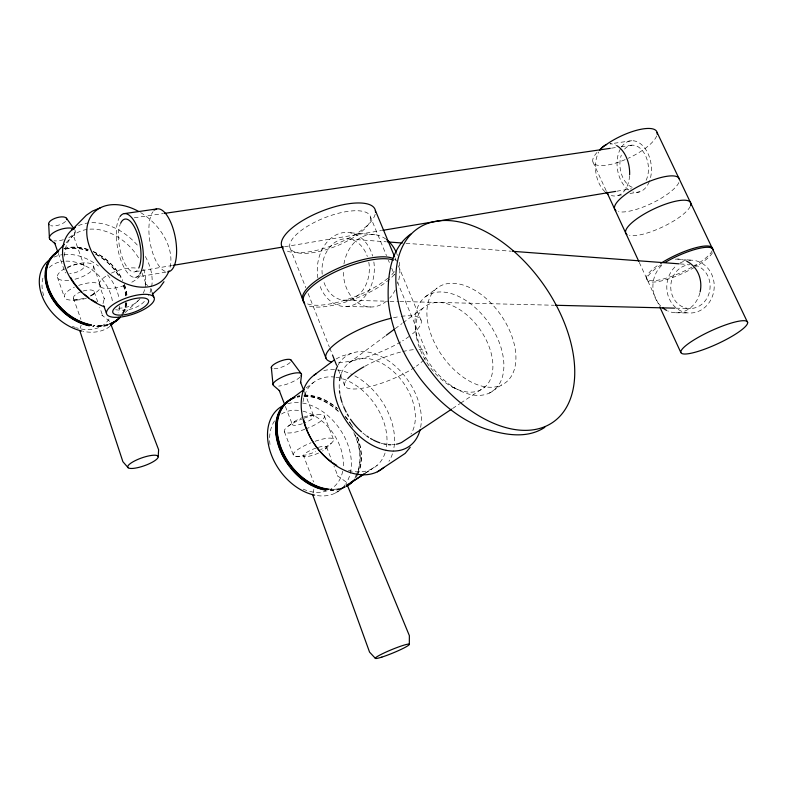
<?xml version="1.0" encoding="UTF-8"?>
<svg xmlns="http://www.w3.org/2000/svg" width="787" height="787" viewBox="0 0 787 787"><rect width="100%" height="100%" fill="white"/><g stroke="black" fill="none" stroke-linecap="round" stroke-linejoin="round"><path stroke-width="0.59" stroke-dasharray="3.94 2.95" d="M103.008 303.605L104.582 297.476L104.386 299.168L99.211 284.727M75.139 231.89L73.978 238.215L74.027 237.399L84.229 266.006M313.01 493.174L314.062 488.402M80.185 328.395L81.159 325.149M66.118 242.671L72.758 235.972M325.306 449.072L331.297 443.179M125.035 312.626L138.61 300.28M425.403 296.797L437.119 288.032M306.084 387.991L313.816 382.207M348.946 362.964L385.345 335.96M395.182 328.661L402.068 323.546M403.052 322.818L424.685 306.763M288.376 426.082L294.535 421.586M91.567 295.479L96.103 292.43M452.545 408.532L459.746 403.761M460.7 403.101L485.185 386.801M341.194 489.15L345.04 486.602M365.158 473.272L377.219 465.284M335.242 493.124L343.909 487.379A51.381 36.418 54.7 0 1 330.304 490.173M365.276 473.233L371.316 469.229M489.337 393.087A57.963 35.907 54.9 0 0 473.056 305.779A57.963 35.907 54.9 0 0 416.038 332.153A57.963 35.907 54.9 0 0 489.337 393.087L501.545 385.02A58.386 35.73 54.9 0 0 484.762 297.319A58.386 35.73 54.9 0 0 427.961 323.467A58.386 35.73 54.9 0 0 501.545 385.02M336.079 359.02L340.958 356.334L351.415 353.363M134.892 277.378L167.651 271.83M617.952 195.52L621.563 194.91M629.974 193.484L639.595 191.851M135.443 271.653L140.293 270.846M141.512 270.639L171.822 265.573M284.589 246.734L381.587 230.522M616.821 191.211L631.371 188.772M134.282 217.792L163.421 213.543M611.479 148.163L616.329 147.454M621.189 146.746L632.118 145.152M631.725 140.735L609.935 143.864A26.237 16.881 82 0 1 615.542 145.024M309.724 415.585L316.876 414.818M73.506 300.113L78.592 299.896M345.906 306.507L371.71 306.989M675.639 312.764L689.294 313.019M345.818 300.201L388.758 301.244M389.988 301.273L398.576 301.48M399.806 301.51L554.392 305.248M675.846 308.179L690.573 308.534M295.932 456.322L305.031 456.617M349.635 239.061L386.378 241.825M405.974 243.301L511.324 251.22M680.352 263.93L687.71 264.481M350.5 232.804L376.275 234.88M677.617 259.071L685.566 259.72M686.707 259.808L691.252 260.172M451.817 386.702L456.814 389.103M147.867 285.514L145.064 283.664L146.372 284.835L141.522 271.613M345.946 481.841L337.456 475.771L337.908 476.145L333.973 466.022M592.965 162.083L606.265 190.916M639.26 262.415L659.27 305.799M646.57 278.519L647.18 279.847M109.747 321.381L101.907 315.125L102.91 316.325L99.723 307.412M395.054 257.831L396.461 261.215M398.34 265.721L421.301 320.939M370.52 217.064A43.137 15.317 -21.6 0 1 312.744 252.696A43.137 15.317 -21.6 0 1 307.166 226.43A43.137 15.317 -21.6 0 1 370.52 217.064L386.515 255.677M388.394 260.212L389.339 262.484M391.69 268.16L394.513 274.978M397.337 281.795L426.987 353.333M290 247.856L305.828 287.747M308.091 293.443L329.34 346.998M329.792 348.139L332.055 353.835M338.38 369.792L340.191 374.346M340.643 375.488L344.716 385.738M324.342 415.959L333.481 439.343M326.536 446.898L331.78 460.395M304.5 392.359L313.757 416.185M285.386 406.426L292.38 424.636M316.01 448.069A12.336 2.833 -21.3 0 0 303.605 455.988L313.59 481.969M284.412 431.748L293.413 455.26A21.574 5.017 -21.3 0 0 315.803 451.689M150.661 288.504L151.842 291.711M93.633 266.399L100.667 286.015M94.165 291.82L97.736 301.844M58.327 253.345L64.809 271.741A10.133 3.817 -17.5 0 1 64.859 270.944M73.378 298.076L80.884 319.345M57.372 277.132L64.318 296.925M415.241 326.438L415.9 332.557M395.359 444.409A47.84 32.129 54.8 0 1 391.956 444.744M384.194 444.016A47.84 32.129 54.8 0 1 380.977 443.179M365.916 435.378A47.84 32.129 54.8 0 1 362.325 432.516M343.211 405.62A47.84 32.129 54.8 0 1 342.404 403.456M340.505 396.953A47.84 32.129 54.8 0 1 340.004 394.503M339.276 388.483A47.84 32.129 54.8 0 1 339.433 381.646M341.342 373.491A47.84 32.129 54.8 0 1 392.516 370.736A47.84 32.129 54.8 0 1 410.932 434.129M108.478 324.569A45.725 33.3 42.3 0 1 93.633 325.552M63.895 248.633A45.725 33.3 42.3 0 1 88.842 249.725M93.289 251.515A45.725 33.3 42.3 0 1 122.693 280.251M124.494 284.56A45.725 33.3 42.3 0 1 127.022 296.365M126.796 303.005A45.725 33.3 42.3 0 1 123.697 312.567M107.573 325.395A45.695 33.3 42.3 0 1 92.738 326.389M65.272 248.879A45.695 33.3 42.3 0 1 87.967 250.591M95.689 253.985A45.695 33.3 42.3 0 1 120.175 277.919M123.598 285.386A45.695 33.3 42.3 0 1 126.048 296.128M126.028 302.661A45.695 33.3 42.3 0 1 122.792 313.393M330.491 489.662A51.804 36.684 54.7 0 0 345.336 486.897L344.096 487.714A51.765 36.694 54.7 0 1 330.392 490.537M297.683 396.156A51.804 36.684 54.7 0 1 299.749 395.674M304.038 395.163A51.804 36.684 54.7 0 1 337.456 408.414M345.454 416.539A51.804 36.684 54.7 0 1 350.677 423.603M351.268 424.537A51.804 36.684 54.7 0 1 352.96 427.351M357.603 437.277A51.804 36.684 54.7 0 1 358.115 473.626M357.642 474.6A51.804 36.684 54.7 0 1 356.039 477.375M297.516 396.786A51.765 36.694 54.7 0 1 299.621 396.382M303.959 395.999A51.765 36.694 54.7 0 1 339.817 412.565M355.035 434.768A51.765 36.694 54.7 0 1 356.403 475.427M355.901 476.371A51.765 36.694 54.7 0 1 354.809 478.201M107.416 325.11A45.351 33.054 42.3 0 1 92.689 326.093M65.429 249.154A45.351 33.054 42.3 0 1 87.957 250.856M95.63 254.221A45.351 33.054 42.3 0 1 119.929 277.978M123.333 285.396A45.351 33.054 42.3 0 1 125.802 296.591M125.743 302.552A45.351 33.054 42.3 0 1 122.526 313.196M109.068 318.961A39.675 29.129 42 0 1 76.359 327.776M75.355 327.441A39.675 29.129 42 0 1 72.355 326.3M43.688 295.617A39.675 29.129 42 0 1 42.37 289.931M42.223 288.819A39.675 29.129 42 0 1 43.157 277.231M49.256 267.432A39.675 29.129 42 0 1 63.737 261.264M65.882 261.136A39.675 29.129 42 0 1 112.521 302.306M109.993 326.3A45.134 33.074 42.1 0 1 83.009 331.327M53.959 257.142A45.134 33.074 42.1 0 1 62.852 254.614M64.052 254.476A45.134 33.074 42.1 0 1 98.473 266.065M107.553 274.889A45.134 33.074 42.1 0 1 119.083 298.686M119.614 305.976A45.134 33.074 42.1 0 1 118.65 312.813M297.161 397.248A51.381 36.418 54.7 0 1 299.581 396.746M304.067 396.343A51.381 36.418 54.7 0 1 339.669 412.782M353.766 432.624A51.381 36.418 54.7 0 1 354.543 477.935M327.126 490.744A44.889 32.149 54.7 0 1 301.519 488.363M270 444.557A44.889 32.149 54.7 0 1 274.712 420.642M281.53 414.011A44.889 32.149 54.7 0 1 301.864 410.912M303.054 411.178A44.889 32.149 54.7 0 1 343.289 466.789M342.689 471.226A44.889 32.149 54.7 0 1 330.943 488.914M345.218 484.674A51.086 36.487 54.7 0 1 315.833 495.367M287.658 403.77A51.086 36.487 54.7 0 1 300.211 402.708M302.483 403.013A51.086 36.487 54.7 0 1 343.781 435.526A51.086 36.487 54.7 0 1 345.906 483.671M690.229 206.42A35.848 10.005 -25.3 0 1 662.979 226.764A35.848 10.005 -25.3 0 1 629.443 235.51M656.683 135.935A35.366 11.569 -25.8 0 1 628.262 158.266M625.173 159.633A35.366 11.569 -25.8 0 1 596.605 165.004A35.366 11.569 -25.8 0 1 598.051 151.34M632.207 187.296A21.534 14.117 82.2 0 1 621.297 155.108M624.612 149.087A21.534 14.117 82.2 0 1 643.559 152.166A21.534 14.117 82.2 0 1 645.999 180.577M137.233 270.344A26.847 10.329 79.7 0 1 122.516 258.156A26.847 10.329 79.7 0 1 120.214 224.315M65.567 221.383A9.375 3.817 -16.9 0 1 50.634 225.653M83.117 291.023A10.861 3.915 -17.8 0 1 93.83 291.101A10.861 3.915 -17.8 0 1 88.351 297.329M86.452 298.125A10.861 3.915 -17.8 0 1 73.703 298.745A10.861 3.915 -17.8 0 1 81.091 291.711M78.67 285.406A18.996 6.896 -17.8 0 1 99.683 284.314A18.996 6.896 -17.8 0 1 90.505 295.637M83.727 298.224A18.996 6.896 -17.8 0 1 64.888 298.096A18.996 6.896 -17.8 0 1 74.411 287.157M67.367 267.246A18.927 7.103 -17.5 0 1 93.397 265.642A18.927 7.103 -17.5 0 1 73.28 279.621M68.725 280.369A18.927 7.103 -17.5 0 1 57.49 277.545A18.927 7.103 -17.5 0 1 64.318 268.849M67.151 268.21A10.133 3.817 -17.5 0 1 80.382 264.107A10.133 3.817 -17.5 0 1 82.655 268.859A10.133 3.817 -17.5 0 1 69.728 273.591M65.833 272.961A10.133 3.817 -17.5 0 1 65.144 272.42M74.785 229.824A13.428 5.352 -17.1 0 1 68.154 237.92M63.334 239.74A13.428 5.352 -17.1 0 1 53.969 240.832M290.236 362.374A10.625 3.059 -20.9 0 1 273.856 368.778M318.253 447.35A12.336 2.833 -21.3 0 1 326.339 446.662A12.336 2.833 -21.3 0 1 322.513 451.02M318.607 453.017A12.336 2.833 -21.3 0 1 303.605 455.988M315.085 441.281A21.574 5.017 -21.3 0 1 333.403 439.185A21.574 5.017 -21.3 0 1 320.535 449.652M293.374 455.201A21.574 5.017 -21.3 0 1 311.081 442.766M303.9 418.261A21.475 5.332 -21.2 0 1 324.411 416.136A21.475 5.332 -21.2 0 1 306.851 428.531M304.903 429.269A21.475 5.332 -21.2 0 1 284.284 431.443A21.475 5.332 -21.2 0 1 301.903 419.018M303.861 417.041A11.5 2.882 -21.2 0 1 313.836 416.441A11.5 2.882 -21.2 0 1 304.402 422.953M302.306 423.731A11.5 2.882 -21.2 0 1 292.292 424.341A11.5 2.882 -21.2 0 1 301.736 417.818M300.044 377.062A15.219 4.22 -20.9 0 1 278.677 386.112M140.617 212.588A48.292 33.821 43.4 0 1 169.431 269.734M108.321 324.283A45.38 33.054 42.3 0 1 93.594 325.257M64.072 248.908A45.38 33.054 42.3 0 1 88.833 249.991M93.25 251.761A45.38 33.054 42.3 0 1 122.438 280.3M124.218 284.569A45.38 33.054 42.3 0 1 126.697 295.764M126.5 302.887A45.38 33.054 42.3 0 1 122.31 314.22M144.424 301.401A50.958 36.409 42.9 0 1 115.659 309.744M78.523 225.653A50.958 36.409 42.9 0 1 138.62 246.636M145.329 256.444A50.958 36.409 42.9 0 1 151.645 286.753M151.202 288.849A50.958 36.409 42.9 0 1 148.595 295.666M140.027 298.676A46.049 32.975 42.8 0 1 117.007 308.179M64.623 256.237A46.049 32.975 42.8 0 1 93.82 229.125A46.049 32.975 42.8 0 1 139.525 259.562M143.736 269.243A46.049 32.975 42.8 0 1 143.362 293.138M338.174 364.873A55.041 36.95 54.8 0 1 391.729 363.171A55.041 36.95 54.8 0 1 420.435 428.325M345.149 486.563A51.421 36.409 54.7 0 1 330.402 489.307M297.171 396.687A51.421 36.409 54.7 0 1 299.552 396.087M304.156 395.497A51.421 36.409 54.7 0 1 337.328 408.65M345.001 416.412A51.421 36.409 54.7 0 1 352.714 427.459M357.337 437.306A51.421 36.409 54.7 0 1 356.855 475.309M323.811 370.598A57.904 39.95 54.8 0 1 352.596 374.71M354.809 375.852A57.904 39.95 54.8 0 1 393.077 451.748M392.457 453.814A57.904 39.95 54.8 0 1 388.945 461.339M385.069 453.007A52.306 36.192 54.8 0 1 348.316 470.36M303.025 401.763A52.306 36.192 54.8 0 1 334.859 377.081M336 377.229A52.306 36.192 54.8 0 1 340.614 378.213M342.935 378.911A52.306 36.192 54.8 0 1 385.709 450.862M394.494 274.338A50.85 16.301 -21.8 0 1 390.441 278.519M389.575 279.277A50.85 16.301 -21.8 0 1 346.034 301.893A50.85 16.301 -21.8 0 1 307.235 305.326M394.415 271.633A50.83 16.36 -21.8 0 1 388.817 277.447M387.912 278.214A50.83 16.36 -21.8 0 1 343.388 300.664A50.83 16.36 -21.8 0 1 305.602 302.975M394.562 259.228A50.83 16.36 -21.8 0 1 395.989 260.369M712.432 252.814A36.281 8.962 -25.1 0 1 695.442 266.773M694.498 267.324A36.281 8.962 -25.1 0 1 651.528 282.031A36.281 8.962 -25.1 0 1 661.336 264.737M712.196 250.689A36.271 9.001 -25.1 0 1 693.888 266.026M691.95 267.118A36.271 9.001 -25.1 0 1 650.938 280.713A36.271 9.001 -25.1 0 1 658.945 264.55M124.09 313.531A18.829 6.552 -18.6 0 1 121.955 313.797M140.283 275.637A22.203 8.116 -18.3 0 1 129.343 283.438M124.464 285.445A22.203 8.116 -18.3 0 1 100.972 287.176A22.203 8.116 -18.3 0 1 107.819 274.997M111.449 273.109A22.203 8.116 -18.3 0 1 137.725 268.456M322.208 274.21A30.752 23.669 -87.7 0 1 339.266 240.065A30.752 23.669 -87.7 0 1 367.352 256.503M368.808 262.258A30.752 23.669 -87.7 0 1 352.035 298.903A30.752 23.669 -87.7 0 1 323.26 279.985M694.773 265.13A21.947 19.665 -85.5 0 1 705.929 299.827A21.947 19.665 -85.5 0 1 672.836 296.768A21.947 19.665 -85.5 0 1 689.983 264.688M418.999 349.458A44.259 11.618 -22 0 1 424.567 359.01M423.839 359.836A44.259 11.618 -22 0 1 416.431 366.132M414.611 367.391A44.259 11.618 -22 0 1 364.292 387.873A44.259 11.618 -22 0 1 346.339 380.259M364.981 366.211A44.259 11.618 -22 0 1 401.586 351.819M402.678 351.553A44.259 11.618 -22 0 1 413.5 349.664M139.319 274.83A32.356 12.454 79.7 0 1 120.627 259.425A32.356 12.454 79.7 0 1 119.427 217.497M165.044 271.318A31.933 12.848 79.8 0 1 150.435 244.364A31.933 12.848 79.8 0 1 152.924 211.801M153.583 210.995A31.933 12.848 79.8 0 1 155.009 209.745M649.226 181.787A25.961 17.009 82.2 0 1 632.945 191.89M628.843 189.952A25.961 17.009 82.2 0 1 620.441 148.812M621.504 147.071A25.961 17.009 82.2 0 1 643.992 147.11A25.961 17.009 82.2 0 1 649.629 180.744M629.57 175.796A26.237 16.881 82 0 1 611.351 195.53M604.957 191.703A26.237 16.881 82 0 1 598.759 151.989M688.93 260.261A26.453 23.708 -85.5 0 1 713.425 292.99A26.453 23.708 -85.5 0 1 677.322 308.829A26.453 23.708 -85.5 0 1 676.082 265.898M680.007 263.104A26.453 23.708 -85.5 0 1 686.618 260.605M675.266 259.169A26.866 23.944 -85.7 0 1 685.654 260.782M699.899 292.892A26.866 23.944 -85.7 0 1 667.661 310.895M660.785 306.143A26.866 23.944 -85.7 0 1 662.664 264.57M317.899 277.988A37.058 28.519 -87.7 0 1 337.908 234.083A37.058 28.519 -87.7 0 1 372.615 256.07M373.855 261.953A37.058 28.519 -87.7 0 1 354.071 304.687A37.058 28.519 -87.7 0 1 319.571 284.776M343.949 263.97A36.261 28.253 -87.6 0 1 385.679 238.943M396.658 253.306A36.261 28.253 -87.6 0 1 397.465 255.45M399.206 262.248A36.261 28.253 -87.6 0 1 397.848 283.517M395.251 289.96A36.261 28.253 -87.6 0 1 389.683 298.135M386.515 301.146A36.261 28.253 -87.6 0 1 357.278 302.385A36.261 28.253 -87.6 0 1 343.358 269.784M401.242 316.354A51.224 14.481 -21.9 0 1 411.207 334.908M409.25 336.383A51.224 14.481 -21.9 0 1 402.56 340.84M400.721 341.952A51.224 14.481 -21.9 0 1 337.82 362.522M393.52 317.732A51.224 14.481 -21.9 0 1 400.111 316.512M375.183 214.28A50.161 17.953 -21.6 0 1 335.774 244.236A50.161 17.953 -21.6 0 1 285.642 250.335M678.866 182.554A35.681 10.536 -25.5 0 1 651.941 203.233A35.681 10.536 -25.5 0 1 618.434 211.673M416.53 337.23A50.23 31.283 54.9 0 0 480.07 390.195A50.23 31.283 54.9 0 0 466.357 314.495A50.23 31.283 54.9 0 0 416.53 337.23"/><path stroke-width="1.18" d="M409.319 644.297L409.368 635.66L346.87 484.103M158.197 456.755A16.094 4.112 -19.5 0 0 135.089 460.7A16.094 4.112 -19.5 0 0 135.6 468.068A16.094 4.112 -19.5 0 0 158.197 456.755L158.62 449.721L110.623 323.673M301.51 374.868L300.585 382.787L300.526 382.148L304.057 391.228M163.991 281.716L159.84 287.462L152.589 294.023M410.204 447.311L405.167 453.391L377.357 471.797M71.597 230.217L86.354 215.235L92.325 211.152L100.579 207.679M54.5 254.408L64.455 244.354M410.775 234.054C389.762 248.948 387.43 277.034 388.276 300.664C390.952 329.222 403.465 356.049 420.435 378.872C437.297 400.642 458.998 419.658 485.313 428.817C504.487 434.867 526.887 439.235 544.82 427.321M313.698 375.448L334.131 360.102M288.662 400.996L304.146 389.437M386.328 335.232L394.198 329.389M451.531 409.21L401.577 442.501A47.84 32.129 54.8 0 1 396.451 444.212M364.155 473.941L351.081 482.598A51.421 36.409 54.7 0 1 347.244 485.422M346.152 485.894L364.273 473.892M173.032 265.376L283.379 246.931M382.807 230.316L615.611 191.408M164.64 213.366L610.259 148.34M124.336 213.602L157.41 208.85A31.933 12.848 79.8 0 1 175.629 239.386A31.933 12.848 79.8 0 1 167.651 271.84M555.612 305.277L674.616 308.15M387.607 241.914L402.305 243.026M512.544 251.309L679.132 263.832M49.886 239.169L55.011 243.704L54.677 242.996L57.913 252.194M375.369 658.355L369.556 652.118L312.813 495.112M128.143 467.724L122.89 461.694L79.772 330.599M291.17 360.2L301.431 374.012M66.403 218.176L74.086 228.85M657.086 132.462L747.65 322.581A36.655 7.25 -24.7 0 1 698.099 351.386A36.655 7.25 -24.7 0 1 696.869 338.174A36.655 7.25 -24.7 0 1 747.65 322.581M606.777 192.028L638.749 261.304M659.781 306.91L680.824 352.507M375.379 210.493L394.592 256.7M332.507 354.976L336.57 365.227M281.746 246.282L326.005 358.233M284.51 404.154L279.257 390.5L279.759 390.952L273.778 385.728A15.219 4.22 -20.9 0 1 286.724 375.212A15.219 4.22 -20.9 0 1 301.037 375.891M152.235 292.774L153.799 297.043M103.776 305.759L106.471 313.295M271.308 367.313L272.981 384.272M48.686 224.01L49.424 238.215M390.785 444.753A47.84 32.129 54.8 0 1 388.404 444.645M386.319 444.399A47.84 32.129 54.8 0 1 384.194 444.016M379.895 442.835A47.84 32.129 54.8 0 1 373.382 440.061M372.438 439.559A47.84 32.129 54.8 0 1 370.549 438.477M368.67 437.306A47.84 32.129 54.8 0 1 366.821 436.037M361.449 431.748A47.84 32.129 54.8 0 1 350.481 419.235M348.513 416.195A47.84 32.129 54.8 0 1 347.303 414.139M346.162 412.054A47.84 32.129 54.8 0 1 343.653 406.692M342.03 402.373A47.84 32.129 54.8 0 1 340.505 396.953M339.797 393.274A47.84 32.129 54.8 0 1 339.472 390.854M339.561 380.564A47.84 32.129 54.8 0 1 340.948 374.592M119.85 317.791A45.725 33.3 42.3 0 1 110.662 323.821M91.361 325.198A45.725 33.3 42.3 0 1 49.758 291.485A45.725 33.3 42.3 0 1 58.71 250.915M120.372 316.994A45.695 33.3 42.3 0 1 110.819 324.214M89.315 325.798A45.695 33.3 42.3 0 1 48.646 291.79A45.695 33.3 42.3 0 1 57.844 251.791M328.159 489.455A51.804 36.684 54.7 0 1 280.379 446.878A51.804 36.684 54.7 0 1 294.702 397.15M354.622 479.372A51.804 36.684 54.7 0 1 346.408 486.346M325.729 490.124A51.765 36.694 54.7 0 1 278.923 447.075A51.765 36.694 54.7 0 1 293.512 398.035M352.615 481.132A51.765 36.694 54.7 0 1 347.234 485.923M118.699 318.381A45.351 33.054 42.3 0 1 110.633 323.939M89.295 325.503A45.351 33.054 42.3 0 1 62.96 311.396M62.143 310.619A45.351 33.054 42.3 0 1 47.751 288.721M47.377 287.599A45.351 33.054 42.3 0 1 45.38 275.48M45.538 272.174A45.351 33.054 42.3 0 1 46.679 266.419M47.043 265.337A45.351 33.054 42.3 0 1 56.192 253.237M114.469 321.667A45.134 33.074 42.1 0 1 110.829 325.602M81.868 331.071A45.134 33.074 42.1 0 1 42.823 297.88A45.134 33.074 42.1 0 1 51.047 258.746M325.68 489.77A51.381 36.418 54.7 0 1 323.309 489.337M320.929 488.757A51.381 36.418 54.7 0 1 313.58 486.051M312.537 485.559A51.381 36.418 54.7 0 1 291.269 468.344M289.842 466.553A51.381 36.418 54.7 0 1 284.156 457.916M283.605 456.922A51.381 36.418 54.7 0 1 277.063 439.284M276.444 435.782A51.381 36.418 54.7 0 1 275.981 431.168M275.942 426.711A51.381 36.418 54.7 0 1 276.483 421.37M276.699 420.199A51.381 36.418 54.7 0 1 287.471 401.882M351.553 481.752A51.381 36.418 54.7 0 1 348.002 484.91M314.652 495.141A51.086 36.487 54.7 0 1 270.817 453.322A51.086 36.487 54.7 0 1 283.192 405.561M626.993 234.595A35.848 10.005 -25.3 0 1 655.541 208.171A35.848 10.005 -25.3 0 1 690.583 205.555M599.556 149.894A35.366 11.569 -25.8 0 1 636.181 130.406A35.366 11.569 -25.8 0 1 657.155 134.095M120.618 223.321A26.847 10.329 79.7 0 1 136.426 231.348A26.847 10.329 79.7 0 1 138.738 268.062M49.01 224.689A9.375 3.817 -16.9 0 1 56.969 217.655A9.375 3.817 -16.9 0 1 66.669 219.652M50.821 239.946A13.428 5.352 -17.1 0 1 56.457 230.994A13.428 5.352 -17.1 0 1 73.889 229.037M271.869 368.375A10.625 3.059 -20.9 0 1 279.897 361.302A10.625 3.059 -20.9 0 1 291.239 360.81M169.057 270.817A48.292 33.821 43.4 0 1 117.302 279.385A48.292 33.821 43.4 0 1 88.134 222.426A48.292 33.821 43.4 0 1 138.669 211.457M119.604 317.564A45.38 33.054 42.3 0 1 109.413 323.939M91.331 324.903A45.38 33.054 42.3 0 1 50.329 292.075A45.38 33.054 42.3 0 1 57.972 251.751M104.553 306.871A50.958 36.409 42.9 0 1 65.498 268.013A50.958 36.409 42.9 0 1 75.444 227.305M96.496 302.513A46.049 32.975 42.8 0 1 91.617 299.699M88.793 297.781A46.049 32.975 42.8 0 1 84.278 294.2M81.73 291.859A46.049 32.975 42.8 0 1 70.653 277.486M420.169 429.476A55.041 36.95 54.8 0 1 363.397 439.451A55.041 36.95 54.8 0 1 337.653 365.857M329.261 489.219A51.421 36.409 54.7 0 1 280.92 447.498A51.421 36.409 54.7 0 1 294.889 397.474M383.859 467.409A57.904 39.95 54.8 0 1 315.607 445.767A57.904 39.95 54.8 0 1 316.492 373.589M336.738 465.343A52.306 36.192 54.8 0 1 332.606 462.707M331.602 461.989A52.306 36.192 54.8 0 1 303.792 419.865M304.677 303.556A50.85 16.301 -21.8 0 1 334.17 272.42A50.85 16.301 -21.8 0 1 393.49 260.182M303.93 301.677A50.83 16.36 -21.8 0 1 333.393 270.492A50.83 16.36 -21.8 0 1 392.713 258.293M665.133 262.425A36.281 8.962 -25.1 0 1 713.17 249.932M660.706 263.389A36.271 9.001 -25.1 0 1 694.203 248.161A36.271 9.001 -25.1 0 1 712.54 248.613M347.736 378.577A44.259 11.618 -22 0 1 363.968 366.772M120.017 216.563A32.356 12.454 79.7 0 1 139.024 231.526A32.356 12.454 79.7 0 1 139.929 273.945M155.009 209.745A31.933 12.848 79.8 0 1 156.583 209.008M608.066 194.074A26.237 16.881 82 0 1 605.705 192.372M599.812 150.238A26.237 16.881 82 0 1 606.679 144.513M616.644 145.585A26.237 16.881 82 0 1 629.62 174.783M686.746 261.274A26.866 23.944 -85.7 0 1 700.145 291.859M666.599 310.383A26.866 23.944 -85.7 0 1 662.585 307.766M386.633 239.651A36.261 28.253 -87.6 0 1 396.215 252.263M331.602 361.941A51.224 14.481 -21.9 0 1 337.751 341.942A51.224 14.481 -21.9 0 1 391.296 318.233M282.995 248.308A50.161 17.953 -21.6 0 1 322.562 210.857A50.161 17.953 -21.6 0 1 375.497 212.323M615.946 210.67A35.681 10.536 -25.5 0 1 640.884 185.171A35.681 10.536 -25.5 0 1 679.407 179.318M400.475 310.944A118.119 71.155 54.9 0 0 552.356 422.649A118.119 71.155 54.9 0 0 503.09 242.642A118.119 71.155 54.9 0 0 400.475 310.944M381.833 657.106A18.376 1.79 -22.4 0 0 409.171 644.73A18.376 1.79 -22.4 0 0 385.994 652.089A18.376 1.79 -22.4 0 0 381.833 657.106M122.083 315.016A18.839 6.542 -18.6 0 0 148.635 301.067A18.839 6.542 -18.6 0 0 121.306 303.369A18.839 6.542 -18.6 0 0 122.083 315.016M118.867 317.23A25.115 8.736 -18.6 0 0 154.36 298.657A25.115 8.736 -18.6 0 0 117.981 301.637A25.115 8.736 -18.6 0 0 118.867 317.23"/></g></svg>
